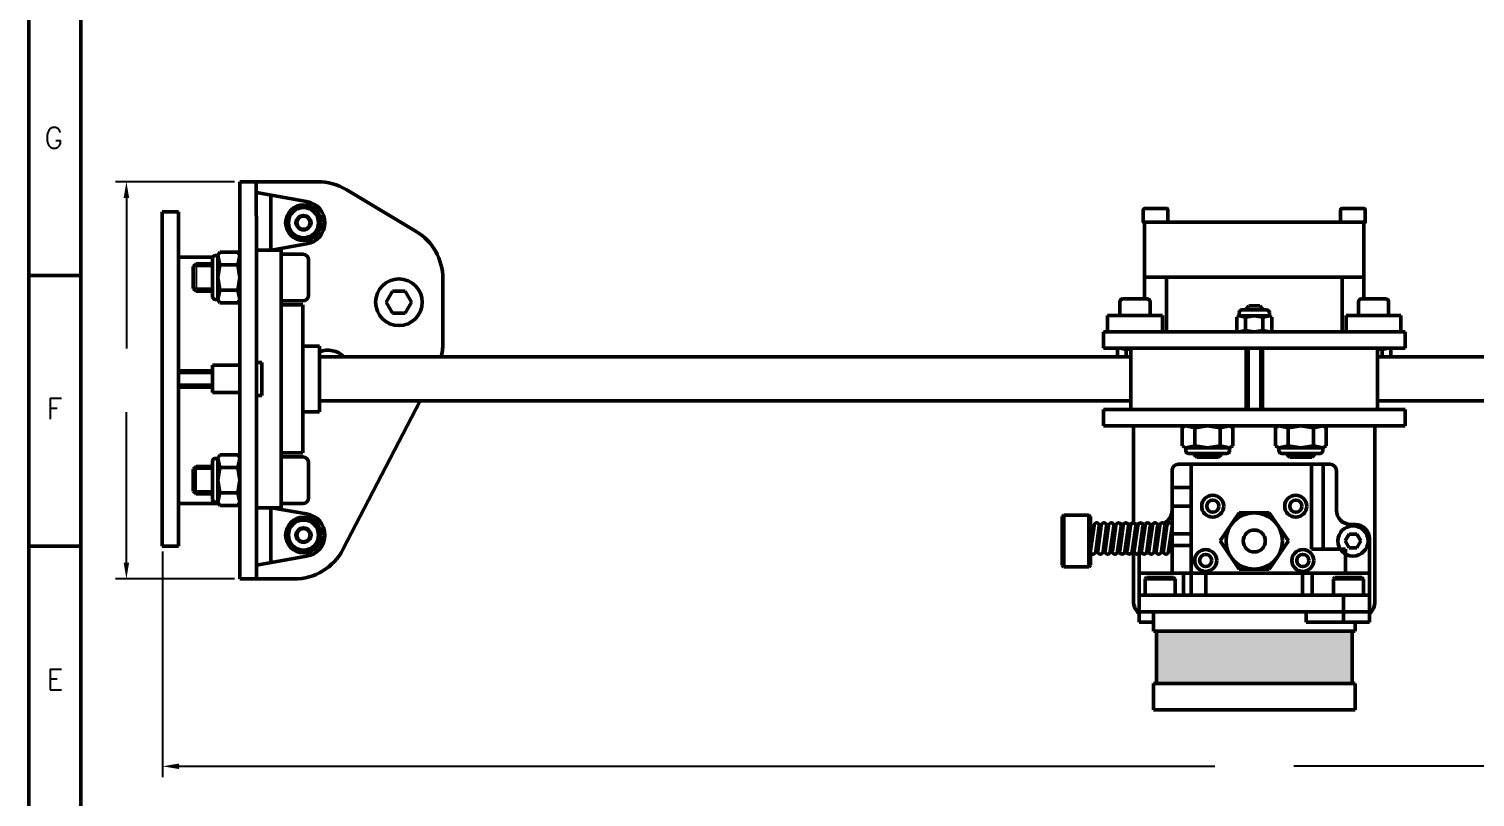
# Model space of a CAD drawing. Extents: x 19854 to 20548, y -7306 to -6812.
# Drawn here: x 19854.4 to 20118.1, y -7104.8 to -6964.6 of the extents above; entities that cross this region are included whole.
import ezdxf

# ---------------------------------------------------------------- set-up
doc = ezdxf.new("R2010")
doc.units = 0
doc.header["$PDMODE"] = 34
doc.linetypes.add('DASHED', pattern=[19.05, 12.7, -6.35])
doc.layers.get('0').update_dxf_attribs({"lineweight": 0})
for name, color, linetype, lineweight in [('Cooler', 7, 'Continuous', 50), ('Extrusora', 4, 'Continuous', 50), ('Fixação e Transmissão', 5, 'Continuous', 50), ('Guias', 30, 'Continuous', 50), ('Linha tracejada', 254, 'DASHED', 15), ('Perfis e Cantoneiras', 2, 'Continuous', 50), ('Peças Usinadas', 120, 'Continuous', 50)]:
    doc.layers.add(name, color=color, linetype=linetype, lineweight=lineweight)
doc.layers.add('Cotas', color=90, linetype='Continuous')
doc.layers.add('Hachura', color=9, linetype='Continuous')
doc.styles.get("Standard").update_dxf_attribs({"font": 'romans.shx'})
doc.dimstyles.get("Standard").update_dxf_attribs({"dimtxt": 3, "dimasz": 3, "dimexe": 2, "dimexo": 1, "dimgap": 1, "dimtad": 0, "dimtoh": 1, "dimcen": 0.09, "dimadec": 0, "dimazin": 0, "dimtfac": 1, "dimtdec": 4, "dimtofl": 0, "dimtmove": 0, "dimatfit": 3, "dimfxl": 1, "dimtolj": 1, "dimtzin": 0, "dimarcsym": 0})

# ---------------------------------------------------------------- blocks, each defined once
blk = doc.blocks.new('*D_3')
at = {"color": 0, "linetype": 'ByBlock', "lineweight": -2}
for p, q in [((19878.77, -7059.93), (19878.77, -7101.13)), ((20276.96, -7059.93), (20276.96, -7101.13)), ((19881.77, -7099.13), (20070.61, -7099.13)), ((20273.96, -7099.13), (20085.04, -7099.13))]:
    blk.add_line(p, q, dxfattribs=at)
for points in [[(19878.77, -7099.13), (19881.77, -7099.63), (19878.77, -7099.13), (19881.77, -7098.63)], [(20276.96, -7099.13), (20273.96, -7098.63), (20276.96, -7099.13), (20273.96, -7099.63)]]:
    blk.add_solid(points, dxfattribs=at)
at = {"layer": 'Defpoints', "color": 0, "linetype": 'ByBlock', "lineweight": 0}
for p in [(19878.77, -7058.93), (20276.96, -7058.93), (19878.77, -7099.13), (20276.96, -7099.13)]:
    blk.add_point(p, dxfattribs=at)
blk = doc.blocks.new('*D_b')
at = {"color": 0, "linetype": 'ByBlock', "lineweight": -2}
for p, q in [((19891.86, -6992.44), (19870.17, -6992.44)), ((19872.17, -6995.44), (19872.17, -7022.9)), ((19872.17, -7061.94), (19872.17, -7034.48)), ((19891.86, -7064.94), (19870.17, -7064.94))]:
    blk.add_line(p, q, dxfattribs=at)
for points in [[(19872.17, -6992.44), (19871.67, -6995.44), (19872.17, -6992.44), (19872.67, -6995.44)], [(19872.17, -7064.94), (19872.67, -7061.94), (19872.17, -7064.94), (19871.67, -7061.94)]]:
    blk.add_solid(points, dxfattribs=at)
at = {"layer": 'Defpoints', "color": 0, "linetype": 'ByBlock', "lineweight": 0}
for p in [(19872.17, -6992.44), (19892.86, -6992.44), (19872.17, -7064.94), (19892.86, -7064.94)]:
    blk.add_point(p, dxfattribs=at)

msp = doc.modelspace()

# ---------------------------------------------------------------- hatches: boundary and pattern name
at = {"layer": 'Extrusora'}
h = msp.add_hatch(color=256, dxfattribs=at)
h.dxf.hatch_style = 1
h.paths.add_polyline_path([(20059.989, -7084.035), (20077.824, -7084.035), (20077.824, -7074.463), (20059.989, -7074.463), (20059.989, -7084.035)])
h = msp.add_hatch(color=256, dxfattribs=at)
h.dxf.hatch_style = 1
h.paths.add_polyline_path([(20077.824, -7084.035), (20095.658, -7084.035), (20095.658, -7074.463), (20077.824, -7074.463), (20077.824, -7084.035)])

# ---------------------------------------------------------------- linework, layer by layer
at = {"layer": 'Cooler'}
for p, q in [((20097.824, -6999.84), (20057.824, -6999.84)), ((20057.824, -6999.84), (20057.824, -7009.84)), ((20097.824, -7009.84), (20097.824, -6999.84)), ((20097.824, -7009.84), (20057.824, -7009.84))]:
    msp.add_line(p, q, dxfattribs=at)
at = {"layer": 'Extrusora'}
for p, q in [((20062.848, -7063.88), (20062.848, -7045.147)), ((20066.336, -7044.02), (20063.975, -7044.02)), ((20066.336, -7044.02), (20066.336, -7067.925)), ((20091.672, -7044.02), (20066.336, -7044.02)), ((20088.281, -7059.493), (20088.281, -7044.02)), ((20090.388, -7044.052), (20090.388, -7059.493)), ((20092.799, -7052.397), (20092.799, -7045.147)), ((20066.272, -7048.265), (20062.848, -7048.265)), ((20043.081, -7053.282), (20042.8, -7053.563)), ((20042.8, -7053.563), (20042.8, -7058.007)), ((20043.081, -7053.282), (20043.081, -7058.007)), ((20047.665, -7053.282), (20043.081, -7053.282)), ((20047.947, -7053.563), (20047.665, -7053.282)), ((20047.665, -7053.282), (20047.665, -7058.007)), ((20047.947, -7058.007), (20047.947, -7053.563)), ((20066.317, -7051.639), (20062.848, -7051.639)), ((20075.095, -7052.864), (20071.592, -7058.007)), ((20077.824, -7052.864), (20075.095, -7052.864)), ((20077.824, -7052.864), (20080.553, -7052.864)), ((20080.553, -7052.864), (20084.055, -7058.007)), ((20047.971, -7059.793), (20048.609, -7055.184)), ((20048.914, -7059.937), (20049.552, -7055.324)), ((20049.301, -7059.793), (20049.939, -7055.184)), ((20050.244, -7059.937), (20050.882, -7055.324)), ((20050.631, -7059.793), (20051.269, -7055.184)), ((20051.574, -7059.937), (20052.212, -7055.324)), ((20051.961, -7059.793), (20052.599, -7055.184)), ((20052.904, -7059.937), (20053.542, -7055.324)), ((20053.291, -7059.793), (20053.93, -7055.184)), ((20054.234, -7059.937), (20054.873, -7055.324)), ((20054.622, -7059.793), (20055.26, -7055.184)), ((20055.564, -7059.937), (20056.203, -7055.324)), ((20055.952, -7059.793), (20056.59, -7055.184)), ((20056.894, -7059.937), (20057.533, -7055.324)), ((20057.282, -7059.793), (20057.92, -7055.184)), ((20058.224, -7059.937), (20058.863, -7055.324)), ((20058.612, -7059.793), (20059.25, -7055.184)), ((20059.554, -7059.937), (20060.193, -7055.324)), ((20059.942, -7059.793), (20060.58, -7055.184)), ((20060.256, -7054.989), (20060.136, -7054.989)), ((20060.884, -7059.937), (20061.523, -7055.324)), ((20061.272, -7059.793), (20061.91, -7055.184)), ((20062.215, -7059.937), (20062.848, -7055.36)), ((20095.392, -7054.989), (20096.243, -7054.989)), ((20042.8, -7062.45), (20042.8, -7058.007)), ((20043.081, -7062.732), (20043.081, -7058.007)), ((20047.665, -7062.732), (20047.665, -7058.007)), ((20047.947, -7058.007), (20047.947, -7062.45)), ((20047.965, -7056.903), (20048.371, -7056.903)), ((20049.334, -7056.903), (20049.701, -7056.903)), ((20050.664, -7056.903), (20051.031, -7056.903)), ((20051.994, -7056.903), (20052.362, -7056.903)), ((20053.324, -7056.903), (20053.692, -7056.903)), ((20054.654, -7056.903), (20055.022, -7056.903)), ((20055.984, -7056.903), (20056.352, -7056.903)), ((20057.314, -7056.903), (20057.682, -7056.903)), ((20058.644, -7056.903), (20059.012, -7056.903)), ((20059.974, -7056.903), (20060.342, -7056.903)), ((20061.305, -7056.903), (20061.672, -7056.903)), ((20062.635, -7056.903), (20062.848, -7056.903)), ((20066.317, -7056.71), (20062.848, -7056.71)), ((20066.384, -7058.833), (20062.848, -7058.833)), ((20075.095, -7063.15), (20071.592, -7058.007)), ((20080.553, -7063.15), (20084.055, -7058.007)), ((20098.836, -7070.911), (20098.836, -7057.582)), ((20047.965, -7059.111), (20048.065, -7059.111)), ((20049.028, -7059.111), (20049.396, -7059.111)), ((20050.358, -7059.111), (20050.726, -7059.111)), ((20051.688, -7059.111), (20052.056, -7059.111)), ((20053.018, -7059.111), (20053.386, -7059.111)), ((20054.348, -7059.111), (20054.716, -7059.111)), ((20055.678, -7059.111), (20056.046, -7059.111)), ((20056.811, -7070.911), (20056.811, -7060.205)), ((20057.009, -7059.111), (20057.376, -7059.111)), ((20058.339, -7059.111), (20058.706, -7059.111)), ((20059.669, -7059.111), (20060.036, -7059.111)), ((20060.999, -7059.111), (20061.366, -7059.111)), ((20062.329, -7059.111), (20062.848, -7059.111)), ((20094.449, -7059.493), (20088.281, -7059.493)), ((20094.449, -7063.933), (20094.449, -7059.493)), ((20043.081, -7062.732), (20042.8, -7062.45)), ((20047.665, -7062.732), (20043.081, -7062.732)), ((20047.947, -7062.45), (20047.665, -7062.732)), ((20056.898, -7063.88), (20098.836, -7063.88)), ((20064.947, -7063.88), (20064.947, -7067.925)), ((20068.998, -7067.888), (20068.998, -7063.88)), ((20077.824, -7063.15), (20075.095, -7063.15)), ((20077.824, -7063.15), (20080.553, -7063.15)), ((20086.65, -7067.888), (20086.65, -7063.88)), ((20088.38, -7067.923), (20088.38, -7063.88)), ((20057.914, -7064.936), (20058.196, -7064.654)), ((20057.914, -7064.936), (20063.386, -7064.936)), ((20057.914, -7067.958), (20057.914, -7064.936)), ((20058.196, -7064.654), (20063.104, -7064.654)), ((20063.104, -7064.654), (20063.386, -7064.936)), ((20063.386, -7064.936), (20063.386, -7067.925)), ((20092.543, -7064.654), (20092.261, -7064.936)), ((20097.733, -7064.936), (20092.261, -7064.936)), ((20092.261, -7064.936), (20092.261, -7067.925)), ((20097.452, -7064.654), (20092.543, -7064.654)), ((20097.733, -7064.936), (20097.452, -7064.654)), ((20097.733, -7067.958), (20097.733, -7064.936)), ((20098.836, -7067.925), (20056.811, -7067.925)), ((20094.071, -7072.839), (20094.071, -7067.925)), ((20056.811, -7070.911), (20056.811, -7072.839)), ((20098.836, -7070.911), (20056.811, -7070.911)), ((20059.453, -7070.911), (20059.453, -7074.463)), ((20059.453, -7070.911), (20059.453, -7074.463)), ((20087.313, -7072.839), (20087.313, -7070.911)), ((20098.836, -7070.911), (20098.836, -7072.839)), ((20059.453, -7072.839), (20056.811, -7072.839)), ((20096.195, -7074.463), (20059.453, -7074.463)), ((20096.195, -7074.463), (20059.453, -7074.463)), ((20059.989, -7084.035), (20059.989, -7074.463)), ((20059.989, -7084.035), (20059.989, -7074.463)), ((20098.836, -7072.839), (20087.313, -7072.839)), ((20095.658, -7084.035), (20095.658, -7074.463)), ((20096.195, -7072.839), (20096.195, -7074.463)), ((20096.195, -7072.839), (20096.195, -7074.463)), ((20059.453, -7084.035), (20059.453, -7088.84)), ((20096.195, -7084.035), (20059.453, -7084.035)), ((20096.195, -7084.035), (20096.195, -7088.84)), ((20096.195, -7088.84), (20059.453, -7088.84))]:
    msp.add_line(p, q, dxfattribs=at)
for centre, radius in [((20070.257, -7051.659), 2.006), ((20070.257, -7051.659), 1.104), ((20085.391, -7051.659), 2.006), ((20085.391, -7051.659), 1.104), ((20077.824, -7058.007), 5.143), ((20077.824, -7058.007), 2), ((20068.972, -7061.572), 2.006), ((20068.972, -7061.572), 1.104), ((20086.675, -7061.572), 2.006), ((20086.675, -7061.572), 1.104)]:
    msp.add_circle(centre, radius, dxfattribs=at)
for centre, radius, start, end in [((20063.975, -7045.147), 1.127, 90, 180), ((20091.672, -7045.147), 1.127, 0, 90), ((20060.256, -7052.397), 2.593, 293.88419, 360), ((20095.392, -7052.397), 2.593, 180, 270), ((20049.091, -7055.183), 0.482, 343.09122, 180.05969), ((20050.421, -7055.183), 0.482, 343.09122, 180.05969), ((20051.751, -7055.183), 0.482, 343.09122, 180.05969), ((20053.081, -7055.183), 0.482, 343.09122, 180.05969), ((20054.411, -7055.183), 0.482, 343.09122, 180.05969), ((20055.742, -7055.183), 0.482, 343.09122, 180.05969), ((20057.072, -7055.183), 0.482, 343.09122, 180.05969), ((20059.404, -7057.582), 2.593, 126.05456, 138.66942), ((20058.402, -7055.183), 0.482, 343.09122, 180.05969), ((20059.824, -7058.007), 1.822, 113.73226, 128.50992), ((20059.404, -7057.582), 2.593, 90, 102.0256), ((20059.732, -7055.183), 0.482, 343.09122, 180.05969), ((20059.824, -7058.007), 1.822, 70.65523, 82.18401), ((20060.256, -7052.397), 2.593, 270, 278.39777), ((20061.062, -7055.183), 0.482, 343.09122, 180.05969), ((20062.392, -7055.183), 0.482, 18.86627, 180.05969), ((20096.243, -7057.582), 2.593, 0, 90), ((20048.432, -7059.935), 0.482, 162.91172, 359.67832), ((20049.762, -7059.935), 0.482, 162.91172, 359.67832), ((20051.092, -7059.935), 0.482, 162.91172, 359.67832), ((20052.422, -7059.935), 0.482, 162.91172, 359.67832), ((20053.752, -7059.935), 0.482, 162.91172, 359.67832), ((20055.082, -7059.935), 0.482, 162.91172, 359.67832), ((20056.412, -7059.935), 0.482, 162.91172, 359.67832), ((20057.742, -7059.935), 0.482, 162.91172, 359.67832), ((20059.824, -7058.007), 1.822, 217.29578, 230.50237), ((20059.072, -7059.935), 0.482, 162.91172, 359.67832), ((20059.824, -7058.007), 1.822, 262.05538, 273.44291), ((20060.403, -7059.935), 0.482, 162.91172, 359.67832), ((20059.824, -7058.007), 1.822, 308.32374, 322.70422), ((20061.733, -7059.935), 0.482, 162.91172, 359.67832)]:
    msp.add_arc(centre, radius, start, end, dxfattribs=at)
at = {"layer": 'Fixação e Transmissão'}
for p, q in [((19902.873, -6997.174), (19901.284, -6999.927)), ((19902.873, -6997.174), (19902.873, -6997.174)), ((19906.052, -6997.174), (19907.642, -6999.927)), ((19902.873, -7002.68), (19901.284, -6999.927)), ((19906.052, -7002.68), (19907.642, -6999.927)), ((19907.216, -7001.516), (19907.216, -7001.516)), ((19907.216, -7001.516), (19907.216, -7001.516)), ((19888.863, -7005.93), (19888.363, -7005.93)), ((19888.863, -7005.93), (19889.22, -7005.311)), ((19888.863, -7005.93), (19888.863, -7013.93)), ((19888.863, -7005.93), (19889.22, -7007.62)), ((19892.506, -7005.311), (19889.22, -7005.311)), ((19892.863, -7005.93), (19892.506, -7005.311)), ((19892.863, -7005.93), (19892.506, -7007.62)), ((19892.863, -7005.93), (19892.863, -7013.93)), ((19895.864, -7051.93), (19895.863, -7004.93)), ((19900.363, -7004.93), (19895.863, -7004.93)), ((19900.364, -7051.93), (19900.363, -7004.93)), ((19904.363, -7005.68), (19900.363, -7005.68)), ((19884.863, -7007.43), (19884.363, -7007.93)), ((19884.363, -7007.93), (19884.363, -7011.93)), ((19887.863, -7007.43), (19884.863, -7007.43)), ((19887.863, -7006.43), (19887.863, -7013.43)), ((19889.22, -7007.62), (19888.863, -7009.93)), ((19892.506, -7007.62), (19889.22, -7007.62)), ((19892.506, -7007.62), (19892.863, -7009.93)), ((19905.363, -7013.18), (19905.363, -7006.68)), ((19889.22, -7012.239), (19888.863, -7009.93)), ((19892.506, -7012.239), (19892.863, -7009.93)), ((20057.824, -7009.84), (20057.824, -7013.84)), ((20057.824, -7009.84), (20061.824, -7009.84)), ((20061.824, -7009.84), (20061.824, -7019.84)), ((20093.824, -7009.84), (20093.824, -7019.84)), ((20097.824, -7009.84), (20093.824, -7009.84)), ((20097.824, -7009.84), (20097.824, -7013.84)), ((19884.863, -7012.43), (19884.363, -7011.93)), ((19887.863, -7012.43), (19884.863, -7012.43)), ((19888.863, -7013.93), (19888.363, -7013.93)), ((19888.863, -7013.93), (19889.22, -7012.239)), ((19888.863, -7013.93), (19889.22, -7014.549)), ((19892.506, -7012.239), (19889.22, -7012.239)), ((19892.863, -7013.93), (19892.506, -7012.239)), ((19892.863, -7013.93), (19892.506, -7014.549)), ((19900.363, -7014.18), (19904.363, -7014.18)), ((19920.712, -7012.439), (19919.557, -7014.439)), ((19923.021, -7012.439), (19924.176, -7014.439)), ((20053.824, -7013.84), (20058.324, -7013.84)), ((20101.824, -7013.84), (20097.324, -7013.84)), ((19892.506, -7014.549), (19889.22, -7014.549)), ((19904.363, -7014.93), (19900.363, -7014.93)), ((19904.364, -7041.93), (19904.363, -7014.93)), ((19920.712, -7016.439), (19919.557, -7014.439)), ((19920.712, -7016.439), (19920.712, -7016.439)), ((19923.021, -7016.439), (19924.176, -7014.439)), ((20053.324, -7016.84), (20058.824, -7016.84)), ((20075.074, -7016.94), (20075.074, -7016.34)), ((20075.574, -7015.84), (20080.074, -7015.84)), ((20076.824, -7015.12), (20076.324, -7015.62)), ((20076.324, -7015.62), (20076.324, -7015.84)), ((20078.824, -7015.12), (20076.824, -7015.12)), ((20078.824, -7015.12), (20079.324, -7015.62)), ((20079.324, -7015.62), (20079.324, -7015.84)), ((20080.574, -7016.94), (20080.574, -7016.34)), ((20102.324, -7016.84), (20096.824, -7016.84)), ((20075.074, -7016.94), (20074.648, -7017.185)), ((20074.648, -7019.594), (20074.648, -7017.185)), ((20075.074, -7016.94), (20080.574, -7016.94)), ((20075.074, -7016.94), (20076.236, -7017.185)), ((20076.236, -7017.185), (20077.824, -7016.94)), ((20076.236, -7019.594), (20076.236, -7017.185)), ((20079.411, -7017.185), (20077.824, -7016.94)), ((20080.574, -7016.94), (20079.411, -7017.185)), ((20079.411, -7019.594), (20079.411, -7017.185)), ((20080.574, -7016.94), (20080.999, -7017.185)), ((20080.999, -7019.594), (20080.999, -7017.185)), ((20075.074, -7019.84), (20074.648, -7019.594)), ((20075.074, -7019.84), (20076.236, -7019.594)), ((20075.074, -7019.84), (20080.574, -7019.84)), ((20076.236, -7019.594), (20077.824, -7019.84)), ((20079.411, -7019.594), (20077.824, -7019.84)), ((20080.574, -7019.84), (20079.411, -7019.594)), ((20080.574, -7019.84), (20080.999, -7019.594)), ((19907.363, -7022.43), (19904.363, -7022.43)), ((19907.363, -7034.43), (19907.363, -7022.43)), ((20053.324, -7022.84), (20052.898, -7023.085)), ((20052.898, -7023.085), (20052.898, -7024.43)), ((20055.324, -7022.956), (20053.324, -7022.84)), ((20053.324, -7022.84), (20054.486, -7023.085)), ((20054.486, -7023.085), (20055.324, -7022.956)), ((20054.486, -7023.085), (20054.486, -7024.43)), ((20076.324, -7022.84), (20076.324, -7034.02)), ((20079.324, -7022.84), (20079.324, -7034.02)), ((20100.324, -7022.956), (20102.324, -7022.84)), ((20101.161, -7023.085), (20100.324, -7022.956)), ((20102.324, -7022.84), (20101.161, -7023.085)), ((20101.161, -7023.085), (20101.161, -7024.43)), ((20102.324, -7022.84), (20102.749, -7023.085)), ((20102.749, -7023.085), (20102.749, -7024.43)), ((19887.864, -7026.93), (19881.683, -7026.93)), ((19887.863, -7025.93), (19892.863, -7025.93)), ((19887.863, -7025.93), (19887.863, -7030.93)), ((19895.863, -7025.43), (19896.863, -7025.43)), ((19896.863, -7025.43), (19896.863, -7031.43)), ((19887.864, -7029.93), (19881.683, -7029.93)), ((19887.863, -7030.93), (19892.863, -7030.93)), ((19895.863, -7031.43), (19896.863, -7031.43)), ((19907.363, -7034.43), (19904.363, -7034.43)), ((20065.324, -7037.02), (20064.705, -7037.377)), ((20064.705, -7037.377), (20064.705, -7040.663)), ((20073.324, -7037.02), (20065.324, -7037.02)), ((20065.324, -7037.02), (20067.014, -7037.377)), ((20067.014, -7037.377), (20069.324, -7037.02)), ((20067.014, -7037.377), (20067.014, -7040.663)), ((20071.633, -7037.377), (20069.324, -7037.02)), ((20073.324, -7037.02), (20071.633, -7037.377)), ((20071.633, -7037.377), (20071.633, -7040.663)), ((20073.324, -7037.02), (20073.942, -7037.377)), ((20073.942, -7037.377), (20073.942, -7040.663)), ((20082.324, -7037.02), (20081.705, -7037.377)), ((20081.705, -7037.377), (20081.705, -7040.663)), ((20082.324, -7037.02), (20090.324, -7037.02)), ((20082.324, -7037.02), (20084.014, -7037.377)), ((20084.014, -7037.377), (20086.324, -7037.02)), ((20084.014, -7037.377), (20084.014, -7040.663)), ((20088.633, -7037.377), (20086.324, -7037.02)), ((20090.324, -7037.02), (20088.633, -7037.377)), ((20088.633, -7037.377), (20088.633, -7040.663)), ((20090.324, -7037.02), (20090.942, -7037.377)), ((20090.942, -7037.377), (20090.942, -7040.663)), ((19888.863, -7042.93), (19888.363, -7042.93)), ((19888.863, -7042.93), (19889.22, -7042.311)), ((19888.863, -7050.93), (19888.863, -7042.93)), ((19888.863, -7042.93), (19889.22, -7044.62)), ((19892.506, -7042.311), (19889.22, -7042.311)), ((19892.863, -7042.93), (19892.506, -7042.311)), ((19892.863, -7042.93), (19892.506, -7044.62)), ((19892.863, -7050.93), (19892.863, -7042.93)), ((19900.363, -7042.68), (19904.363, -7042.68)), ((19904.364, -7041.93), (19900.364, -7041.93)), ((20065.324, -7041.02), (20064.705, -7040.663)), ((20065.324, -7041.02), (20067.014, -7040.663)), ((20073.324, -7041.02), (20065.324, -7041.02)), ((20065.324, -7041.02), (20065.324, -7041.52)), ((20072.824, -7042.02), (20065.824, -7042.02)), ((20066.824, -7042.02), (20066.824, -7042.22)), ((20066.824, -7042.22), (20067.324, -7042.72)), ((20067.014, -7040.663), (20069.324, -7041.02)), ((20071.324, -7042.72), (20067.324, -7042.72)), ((20071.633, -7040.663), (20069.324, -7041.02)), ((20071.824, -7042.22), (20071.324, -7042.72)), ((20073.324, -7041.02), (20071.633, -7040.663)), ((20071.824, -7042.02), (20071.824, -7042.22)), ((20073.324, -7041.02), (20073.942, -7040.663)), ((20073.324, -7041.02), (20073.324, -7041.52)), ((20082.324, -7041.02), (20081.705, -7040.663)), ((20082.324, -7041.02), (20084.014, -7040.663)), ((20082.324, -7041.02), (20090.324, -7041.02)), ((20082.324, -7041.02), (20082.324, -7041.52)), ((20082.824, -7042.02), (20089.824, -7042.02)), ((20083.824, -7042.02), (20083.824, -7042.22)), ((20083.824, -7042.22), (20084.324, -7042.72)), ((20084.014, -7040.663), (20086.324, -7041.02)), ((20084.324, -7042.72), (20088.324, -7042.72)), ((20088.633, -7040.663), (20086.324, -7041.02)), ((20088.824, -7042.22), (20088.324, -7042.72)), ((20090.324, -7041.02), (20088.633, -7040.663)), ((20088.824, -7042.02), (20088.824, -7042.22)), ((20090.324, -7041.02), (20090.942, -7040.663)), ((20090.324, -7041.02), (20090.324, -7041.52)), ((19884.863, -7044.43), (19884.363, -7044.93)), ((19884.363, -7048.93), (19884.363, -7044.93)), ((19887.863, -7044.43), (19884.863, -7044.43)), ((19887.863, -7050.43), (19887.863, -7043.43)), ((19889.22, -7044.62), (19888.863, -7046.93)), ((19892.506, -7044.62), (19889.22, -7044.62)), ((19892.506, -7044.62), (19892.863, -7046.93)), ((19905.363, -7043.68), (19905.363, -7050.18)), ((19889.22, -7049.239), (19888.863, -7046.93)), ((19892.506, -7049.239), (19892.863, -7046.93)), ((19884.863, -7049.43), (19884.363, -7048.93)), ((19887.863, -7049.43), (19884.863, -7049.43)), ((19888.863, -7050.93), (19888.363, -7050.93)), ((19888.863, -7050.93), (19889.22, -7049.239)), ((19888.863, -7050.93), (19889.22, -7051.549)), ((19892.506, -7049.239), (19889.22, -7049.239)), ((19892.863, -7050.93), (19892.506, -7049.239)), ((19892.863, -7050.93), (19892.506, -7051.549)), ((19892.506, -7051.549), (19889.22, -7051.549)), ((19900.364, -7051.93), (19895.864, -7051.93)), ((19904.363, -7051.18), (19900.363, -7051.18)), ((19902.874, -7054.179), (19901.285, -7056.933)), ((19902.874, -7054.179), (19902.874, -7054.179)), ((19902.874, -7054.179), (19902.874, -7054.179)), ((19906.054, -7054.179), (19907.643, -7056.933)), ((19902.874, -7059.686), (19901.285, -7056.933)), ((19906.054, -7059.686), (19907.643, -7056.933)), ((19907.217, -7058.522), (19907.217, -7058.522)), ((19907.217, -7058.522), (19907.217, -7058.522)), ((20095.102, -7056.757), (20094.38, -7058.007)), ((20095.102, -7059.257), (20094.38, -7058.007)), ((20096.545, -7056.757), (20097.267, -7058.007)), ((20096.545, -7059.257), (20097.267, -7058.007))]:
    msp.add_line(p, q, dxfattribs=at)
at = {"layer": 'Fixação e Transmissão', "ltscale": 0.1}
for p, q in [((19906.052, -6997.174), (19902.873, -6997.174)), ((19906.052, -7002.68), (19902.873, -7002.68)), ((19923.021, -7012.439), (19920.712, -7012.439)), ((19923.021, -7016.439), (19920.712, -7016.439)), ((20053.324, -7016.84), (20053.324, -7014.34)), ((20058.824, -7016.84), (20058.824, -7014.34)), ((20096.824, -7016.84), (20096.824, -7014.34)), ((20102.324, -7016.84), (20102.324, -7014.34)), ((19906.054, -7054.179), (19902.874, -7054.179)), ((20096.545, -7056.757), (20095.102, -7056.757)), ((19906.054, -7059.686), (19902.874, -7059.686)), ((20096.545, -7059.257), (20095.102, -7059.257))]:
    msp.add_line(p, q, dxfattribs=at)
at = {"layer": 'Fixação e Transmissão', "flags": 128}
for points in [[(20062.074, -6999.84), (20062.074, -6997.59, 0.4142136), (20061.824, -6997.34), (20057.824, -6997.34, 0.4142136), (20057.574, -6997.59), (20057.574, -6999.84)], [(20093.574, -6999.84), (20093.574, -6997.59, -0.4142136), (20093.824, -6997.34), (20097.824, -6997.34, -0.4142136), (20098.074, -6997.59), (20098.074, -6999.84)]]:
    msp.add_lwpolyline(points, format="xyb", close=True, dxfattribs=at)
at = {"layer": 'Fixação e Transmissão'}
for centre, radius in [((19904.463, -6999.927), 2.753), ((19904.463, -6999.927), 1.201), ((19921.866, -7014.439), 4.25), ((19904.464, -7056.933), 2.753), ((19904.464, -7056.933), 1.201), ((20095.824, -7058.007), 2.75)]:
    msp.add_circle(centre, radius, dxfattribs=at)
for centre, radius, start, end in [((19888.363, -7006.43), 0.5, 90, 180), ((19904.363, -7006.68), 1, 360, 90), ((19888.363, -7013.43), 0.5, 180, 270), ((19904.363, -7013.18), 1, 270, 360), ((20053.824, -7014.34), 0.5, 90, 180), ((20058.324, -7014.34), 0.5, 360, 90), ((20097.324, -7014.34), 0.5, 90, 180), ((20101.824, -7014.34), 0.5, 0, 90), ((20075.574, -7016.34), 0.5, 90, 180), ((20080.074, -7016.34), 0.5, 0, 90), ((19908.867, -7027.439), 4.25, 45.07654, 110.71582), ((19888.363, -7043.43), 0.5, 90, 180), ((19904.363, -7043.68), 1, 0, 90), ((20065.824, -7041.52), 0.5, 180, 270), ((20072.824, -7041.52), 0.5, 270, 360), ((20082.824, -7041.52), 0.5, 180, 270), ((20089.824, -7041.52), 0.5, 270, 360), ((19888.363, -7050.43), 0.5, 180, 270), ((19904.363, -7050.18), 1, 270, 360)]:
    msp.add_arc(centre, radius, start, end, dxfattribs=at)
at = {"layer": 'Guias'}
for p, q in [((19881.683, -7006.19), (19887.273, -7006.19)), ((19887.924, -7006.19), (19887.273, -7006.19)), ((20055.324, -7022.84), (20055.324, -7028.43)), ((20100.324, -7022.84), (20100.324, -7028.43)), ((20055.324, -7034.02), (20055.324, -7028.43)), ((20100.324, -7034.02), (20100.324, -7028.43)), ((19889.013, -7051.19), (19881.683, -7051.19)), ((19892.864, -7051.189), (19892.713, -7051.189))]:
    msp.add_line(p, q, dxfattribs=at)
at = {"layer": 'Hachura'}
for p, q in [((19884.863, -7007.43), (19884.863, -7012.43)), ((19887.863, -7007.93), (19884.863, -7007.93)), ((19887.863, -7011.93), (19884.363, -7011.93)), ((20076.824, -7022.84), (20076.824, -7034.02)), ((20078.824, -7022.84), (20078.824, -7034.02)), ((19887.864, -7027.43), (19881.683, -7027.43)), ((19887.863, -7029.43), (19881.683, -7029.43)), ((20071.824, -7042.22), (20066.824, -7042.22)), ((20067.324, -7042.02), (20067.324, -7042.72)), ((20071.324, -7042.02), (20071.324, -7042.72)), ((20083.824, -7042.22), (20088.824, -7042.22)), ((20084.324, -7042.02), (20084.324, -7042.72)), ((20088.324, -7042.02), (20088.324, -7042.72)), ((19887.863, -7044.93), (19884.363, -7044.93)), ((19884.863, -7049.43), (19884.863, -7044.43)), ((19887.863, -7048.93), (19884.863, -7048.93))]:
    msp.add_line(p, q, dxfattribs=at)
for centre in [(19904.463, -6999.927), (19904.464, -7056.933)]:
    msp.add_circle(centre, 1.501, dxfattribs=at)
at = {"layer": 'Linha tracejada'}
for p, q in [((20076.324, -7015.62), (20079.324, -7015.62)), ((20076.824, -7015.12), (20076.824, -7015.84)), ((20078.824, -7015.12), (20078.824, -7015.84))]:
    msp.add_line(p, q, dxfattribs=at)
at = {"layer": 'Perfis e Cantoneiras'}
for p, q in [((19895.863, -6994.427), (19905.036, -6996.069)), ((19898.488, -7004.93), (19898.488, -6994.897)), ((19898.639, -7004.93), (19905.036, -7003.784)), ((19898.489, -7051.93), (19898.489, -7061.963)), ((19898.64, -7051.93), (19905.037, -7053.075)), ((19895.864, -7062.433), (19905.037, -7060.79))]:
    msp.add_line(p, q, dxfattribs=at)
for centre in [(19904.463, -6999.927), (19904.464, -7056.933)]:
    msp.add_circle(centre, 3.256, dxfattribs=at)
for centre in [(19904.463, -6999.927), (19904.464, -7056.933)]:
    msp.add_arc(centre, 3.9, 278.4508, 81.55188, dxfattribs=at)
at = {"layer": 'Peças Usinadas'}
for p, q in [((19892.864, -7064.939), (19892.862, -6992.439)), ((19895.863, -7004.93), (19895.862, -6992.417)), ((19895.862, -6992.439), (19907.093, -6992.439)), ((19912.238, -6993.864), (19925.008, -7001.526)), ((19878.683, -7058.93), (19878.683, -6997.93)), ((19881.683, -7058.93), (19881.683, -6997.93)), ((19863.847, -7009.551), (19854.397, -7009.551)), ((19929.863, -7022), (19929.863, -7010.1)), ((20061.074, -7016.84), (20051.074, -7016.84)), ((20051.074, -7019.84), (20051.074, -7016.84)), ((20061.074, -7019.84), (20061.074, -7016.84)), ((20094.574, -7016.84), (20104.574, -7016.84)), ((20094.574, -7019.84), (20094.574, -7016.84)), ((20104.574, -7019.84), (20104.574, -7016.84)), ((20105.324, -7019.84), (20050.324, -7019.84)), ((20105.324, -7022.84), (20050.324, -7022.84)), ((19925.72, -7032.43), (19911.662, -7059.542)), ((20105.324, -7034.02), (20050.324, -7034.02)), ((20105.324, -7037.02), (20050.324, -7037.02)), ((20055.811, -7037.02), (20055.811, -7054.707)), ((20099.836, -7037.02), (20099.836, -7069.02)), ((19895.864, -7064.939), (19895.864, -7051.93)), ((19863.847, -7058.961), (19854.397, -7058.961)), ((20055.811, -7059.111), (20055.811, -7069.02)), ((19895.864, -7064.939), (19902.785, -7064.939))]:
    msp.add_line(p, q, dxfattribs=at)
at = {"layer": 'Peças Usinadas', "ltscale": 0.1}
for p, q in [((19895.862, -6992.439), (19892.862, -6992.439)), ((19881.683, -6997.93), (19878.683, -6997.93)), ((20050.324, -7022.84), (20050.324, -7019.84)), ((20105.324, -7022.84), (20105.324, -7019.84)), ((20050.324, -7037.02), (20050.324, -7034.02)), ((20105.324, -7037.02), (20105.324, -7034.02)), ((19881.683, -7058.93), (19878.683, -7058.93)), ((19895.864, -7064.939), (19892.864, -7064.939))]:
    msp.add_line(p, q, dxfattribs=at)
at = {"layer": 'Peças Usinadas', "color": 7, "ltscale": 0.25}
for p, q in [((20055.324, -7024.43), (19907.363, -7024.43)), ((20100.324, -7024.43), (20248.284, -7024.43)), ((20055.324, -7032.43), (19907.363, -7032.43)), ((20100.324, -7032.43), (20248.284, -7032.43))]:
    msp.add_line(p, q, dxfattribs=at)
at = {"layer": 'Peças Usinadas', "flags": 128}
for points in [[(19854.397, -7306.013), (20548.302, -7306.013), (20548.302, -6811.91), (19854.397, -6811.91)], [(19863.847, -7296.563), (20538.852, -7296.563), (20538.852, -6821.36), (19863.847, -6821.36)]]:
    msp.add_lwpolyline(points, close=True, dxfattribs=at)
at = {"layer": 'Peças Usinadas'}
for centre, radius, start, end in [((19907.093, -7002.439), 10, 59.03758, 90.00134), ((19919.863, -7010.101), 10, 0.00134, 59.03758), ((19919.863, -7022), 10, 345.94084, 0.00134), ((19902.785, -7054.939), 10, 270.00134, 332.59376), ((20058.811, -7069.02), 3, 180, 228.18969), ((20096.836, -7069.02), 3, 311.81031, 360)]:
    msp.add_arc(centre, radius, start, end, dxfattribs=at)

# ---------------------------------------------------------------- texts
at = {"layer": 'Cotas'}
for s, p in [('G', (19857.223, -6986.343)), ('F', (19857.601, -7035.753)), ('E', (19857.601, -7085.163))]:
    msp.add_text(s, height=3.78, dxfattribs=at).set_placement(p)

# ---------------------------------------------------------------- dimensions: what is measured, and where the dimension line sits
dim = msp.add_linear_dim(base=(19872.171, -6992.439), p1=(19892.864, -7064.939), p2=(19892.862, -6992.439), angle=90, dimstyle='Standard', override={"dimscale": 1, "dimpost": '<>'}, dxfattribs=at)
dim.commit()
dim.dimension.update_dxf_attribs({"geometry": '*D_b', "text_midpoint": (19872.171, -7028.689)})
dim = msp.add_linear_dim(base=(20276.964, -7099.13), p1=(19878.767, -7058.93), p2=(20276.964, -7058.93), angle=0.00001, dimstyle='Standard', override={"dimscale": 1, "dimpost": '<>'}, dxfattribs=at)
dim.commit()
dim.dimension.update_dxf_attribs({"geometry": '*D_3', "text_midpoint": (20077.824, -7099.13), "dimtype": 160})

doc.saveas('drawing.dxf')
